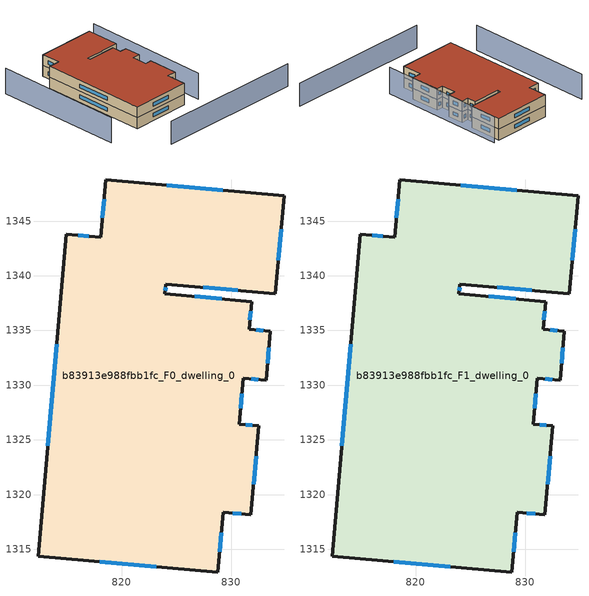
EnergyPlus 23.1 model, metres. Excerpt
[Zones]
b83913e988fbb1fc_F0_dwelling_0
 floor ground (EU_floor_Construction): 834.83,1347.32 834.04,1338.36 824.03,1339.24 823.95,1338.34 831.87,1337.64 831.65,1335.1 833.59,1334.93 833.19,1330.45 831.1,1330.63 830.73,1326.45 832.53,1326.29 831.81,1318.15 829.27,1318.37 828.79,1312.91 812.35,1314.36 814.94,1343.8 818.08,1343.53 818.54,1348.76 z0
 wall outside (EU_wall_Construction): 814.94,1343.8 812.35,1314.36 828.79,1312.91 829.27,1318.37 831.81,1318.15 832.53,1326.29 830.73,1326.45 831.1,1330.63 833.19,1330.45 833.59,1334.93 831.65,1335.1 831.87,1337.64 823.95,1338.34 824.03,1339.24 834.04,1338.36 834.83,1347.32 818.54,1348.76 818.08,1343.53 814.94,1343.8 z0:3
 window (EU_Window_Construction): 814.05,1333.72 813.23,1324.44 / 817,1343.62 816.02,1343.71 / 818.38,1346.97 818.24,1345.32 / 829.25,1347.82 824.12,1348.27 / 834.31,1341.43 834.56,1344.25 / 827.46,1338.94 830.61,1338.66 / 823.98,1338.65 824,1338.93 / 829.16,1337.88 826.66,1338.1 / 831.72,1335.97 831.79,1336.77 / 832.92,1334.99 832.31,1335.04 / 833.33,1331.98 833.45,1333.4 / 831.82,1330.57 832.48,1330.51 / 830.86,1327.88 830.98,1329.2 / 831.91,1326.34 831.35,1326.39 / 832.05,1320.94 832.28,1323.5 / 830.14,1318.3 830.94,1318.22 / 828.95,1314.78 829.1,1316.5 / 817.97,1313.86 823.16,1313.41 z1.03:1.97
b83913e988fbb1fc_F1_dwelling_0
 floor to b83913e988fbb1fc_F0_dwelling_0 (EU_floor_Construction): 834.83,1347.32 834.04,1338.36 824.03,1339.24 823.95,1338.34 831.87,1337.64 831.65,1335.1 833.59,1334.93 833.19,1330.45 831.1,1330.63 830.73,1326.45 832.53,1326.29 831.81,1318.15 829.27,1318.37 828.79,1312.91 812.35,1314.36 814.94,1343.8 818.08,1343.53 818.54,1348.76 z3
 wall outside (EU_wall_Construction): 814.94,1343.8 812.35,1314.36 828.79,1312.91 829.27,1318.37 831.81,1318.15 832.53,1326.29 830.73,1326.45 831.1,1330.63 833.19,1330.45 833.59,1334.93 831.65,1335.1 831.87,1337.64 823.95,1338.34 824.03,1339.24 834.04,1338.36 834.83,1347.32 818.54,1348.76 818.08,1343.53 814.94,1343.8 z3:6
 window (EU_Window_Construction): 814.05,1333.72 813.23,1324.44 / 817,1343.62 816.02,1343.71 / 818.38,1346.97 818.24,1345.32 / 829.25,1347.82 824.12,1348.27 / 834.31,1341.43 834.56,1344.25 / 827.46,1338.94 830.61,1338.66 / 823.98,1338.65 824,1338.93 / 829.16,1337.88 826.66,1338.1 / 831.72,1335.97 831.79,1336.77 / 832.92,1334.99 832.31,1335.04 / 833.33,1331.98 833.45,1333.4 / 831.82,1330.57 832.48,1330.51 / 830.86,1327.88 830.98,1329.2 / 831.91,1326.34 831.35,1326.39 / 832.05,1320.94 832.28,1323.5 / 830.14,1318.3 830.94,1318.22 / 828.95,1314.78 829.1,1316.5 / 817.97,1313.86 823.16,1313.41 z4.03:4.97
 roof outside (EU_roof_Construction): 828.79,1312.91 829.27,1318.37 831.81,1318.15 832.53,1326.29 830.73,1326.45 831.1,1330.63 833.19,1330.45 833.59,1334.93 831.65,1335.1 831.87,1337.64 823.95,1338.34 824.03,1339.24 834.04,1338.36 834.83,1347.32 818.54,1348.76 818.08,1343.53 814.94,1343.8 812.35,1314.36 z6
shading: 811.35,1303 851.84,1298.93 z0:6.4; 833.2,1312.01 836.67,1347.35 z0:7.3; 806.14,1350.38 802.91,1314.97 z0:7
[Building]
EU S2 Campaign: North Axis=0; Terrain=City; Solar Distribution=FullExterior
[Site:Location]
Cape.Town.Intl.AP: Latitude=-33.965; Longitude=18.602; Time Zone=2; Elevation=46
[SizingPeriod:WeatherFileDays]
AnnualSizingPeriod: Begin Month=1; Begin Day of Month=1; End Month=12; End Day of Month=31; Day of Week for Start Day=Monday; Use Weather File Daylight Saving Period=No; Use Weather File Rain and Snow Indicators=No
[MATERIAL]
EU_InternalMass_Material: Roughness=MediumRough; Thickness=0.1; Conductivity=1; Density=1800; Specific Heat=900; Thermal Absorptance=0.9; Solar Absorptance=0.7; Visible Absorptance=0.7
[MATERIAL:NOMASS] Roughness=MediumRough; Thermal Absorptance=0.9; Solar Absorptance=0.7; Visible Absorptance=0.7
Name | Thermal Resistance
EU_wall_NoMass | 0.493876
EU_roof_NoMass | 0.449382
EU_floor_NoMass | 1.25
[WINDOWMATERIAL:SIMPLEGLAZINGSYSTEM]
EU_Window_SimpleGlazing: UFactor=4.4; Solar Heat Gain Coefficient=0.85; Visible Transmittance=0.85
[CONSTRUCTION]
EU_wall_Construction: EU_wall_NoMass
EU_roof_Construction: EU_roof_NoMass
EU_floor_Construction: EU_floor_NoMass
EU_Window_Construction: EU_Window_SimpleGlazing
EU_InternalMass_Construction: EU_InternalMass_Material
[ZONE] Type=1; Multiplier=1; Ceiling Height=autocalculate; Volume=1853.25; Floor Area=autocalculate; Part of Total Floor Area=Yes
b83913e988fbb1fc_F0_dwelling_0; b83913e988fbb1fc_F1_dwelling_0
[INTERNALMASS] Construction=EU_InternalMass_Construction; Surface Area=617.752
Name | Zone or ZoneList
b83913e988fbb1fc_F0_dwelling_0_EU_InternalMass | b83913e988fbb1fc_F0_dwelling_0
b83913e988fbb1fc_F1_dwelling_0_EU_InternalMass | b83913e988fbb1fc_F1_dwelling_0
[OTHEREQUIPMENT] Fuel Type=Electricity; Design Level Calculation Method=Watts/Area; Power per Zone Floor Area=1; Fraction Latent=0; Fraction Radiant=0; Fraction Lost=0; Carbon Dioxide Generation Rate=0; EndUse Subcategory=EU_Step8_InternalGains
Name | Zone or ZoneList or Space or SpaceList | Schedule
EU_Step8_InternalGain_b83913e988fbb1fc_F0_dwelling_0_f000 | b83913e988fbb1fc_F0_dwelling_0 | EU_Step8_GainSchedule_b83913e988fbb1fc_F0_dwelling_0_f000
EU_Step8_InternalGain_b83913e988fbb1fc_F1_dwelling_0_f000 | b83913e988fbb1fc_F1_dwelling_0 | EU_Step8_GainSchedule_b83913e988fbb1fc_F1_dwelling_0_f000
[ZONEVENTILATION:DESIGNFLOWRATE] Schedule=EU_AlwaysOn; Design Flow Rate Calculation Method=AirChanges/Hour; Air Changes per Hour=0.64; Ventilation Type=Natural; Fan Pressure Rise=0; Fan Total Efficiency=1; Constant Term Coefficient=1; Temperature Term Coefficient=0; Velocity Term Coefficient=0; Velocity Squared Term Coefficient=0; Minimum Indoor Temperature=-100; Maximum Indoor Temperature=100; Delta Temperature=-100; Minimum Outdoor Temperature=-100; Maximum Outdoor Temperature=100; Maximum Wind Speed=40
Name | Zone or ZoneList or Space or SpaceList
EU_ConstantAir_b83913e988fbb1fc_F0_dwelling_0 | b83913e988fbb1fc_F0_dwelling_0
EU_ConstantAir_b83913e988fbb1fc_F1_dwelling_0 | b83913e988fbb1fc_F1_dwelling_0
[HVACTEMPLATE:THERMOSTAT] Constant Heating Setpoint=20; Constant Cooling Setpoint=50
EU_HeatOnly_b83913e988fbb1fc_F0_dwelling_0; EU_HeatOnly_b83913e988fbb1fc_F1_dwelling_0
[HVACTEMPLATE:ZONE:IDEALLOADSAIRSYSTEM] System Availability Schedule=EU_AlwaysOn; Maximum Heating Supply Air Temperature=50; Minimum Cooling Supply Air Temperature=13; Maximum Heating Supply Air Humidity Ratio=0.0156; Minimum Cooling Supply Air Humidity Ratio=0.0077; Heating Limit=NoLimit; Cooling Limit=NoLimit; Heating Availability Schedule=EU_AlwaysOn; Cooling Availability Schedule=EU_CoolingOff; Dehumidification Control Type=ConstantSensibleHeatRatio; Cooling Sensible Heat Ratio=0.7; Dehumidification Setpoint=60; Humidification Control Type=None; Humidification Setpoint=30; Outdoor Air Method=None; Outdoor Air Flow Rate per Person=0.00944; Outdoor Air Flow Rate per Zone Floor Area=0; Outdoor Air Flow Rate per Zone=0; Demand Controlled Ventilation Type=None; Outdoor Air Economizer Type=NoEconomizer; Heat Recovery Type=None; Sensible Heat Recovery Effectiveness=0.7; Latent Heat Recovery Effectiveness=0.65
Name | Template Thermostat
b83913e988fbb1fc_F0_dwelling_0 | EU_HeatOnly_b83913e988fbb1fc_F0_dwelling_0
b83913e988fbb1fc_F1_dwelling_0 | EU_HeatOnly_b83913e988fbb1fc_F1_dwelling_0
[SIZING:ZONE] Zone Cooling Design Supply Air Temperature Input Method=SupplyAirTemperature; Zone Cooling Design Supply Air Temperature=13; Zone Heating Design Supply Air Temperature Input Method=SupplyAirTemperature; Zone Heating Design Supply Air Temperature=50; Zone Cooling Design Supply Air Humidity Ratio=0.008; Zone Heating Design Supply Air Humidity Ratio=0.008; Cooling Design Air Flow Method=DesignDay; Cooling Design Air Flow Rate=0; Cooling Minimum Air Flow per Zone Floor Area=0.000762; Cooling Minimum Air Flow=0; Cooling Minimum Air Flow Fraction=0.2; Heating Design Air Flow Method=DesignDay; Heating Design Air Flow Rate=0; Heating Maximum Air Flow per Zone Floor Area=0.002032; Heating Maximum Air Flow=0.141576; Heating Maximum Air Flow Fraction=0.3; Account for Dedicated Outdoor Air System=No; Dedicated Outdoor Air System Control Strategy=NeutralSupplyAir; Dedicated Outdoor Air Low Setpoint Temperature for Design=autosize; Dedicated Outdoor Air High Setpoint Temperature for Design=autosize; Zone Load Sizing Method=Sensible Load Only No Latent Load; Zone Latent Cooling Design Supply Air Humidity Ratio Input Method=HumidityRatioDifference; Zone Cooling Design Supply Air Humidity Ratio Difference=0.005; Zone Latent Heating Design Supply Air Humidity Ratio Input Method=HumidityRatioDifference; Zone Humidification Design Supply Air Humidity Ratio Difference=0.005
b83913e988fbb1fc_F0_dwelling_0; b83913e988fbb1fc_F1_dwelling_0
[SCHEDULE:CONSTANT]
Name | Hourly Value
EU_AlwaysOn | 1
EU_CoolingOff | 0
[SCHEDULE:FILE] Column Number=1; Rows to Skip at Top=0; Number of Hours of Data=8760; Column Separator=Comma; Interpolate to Timestep=No; Minutes per Item=60; Adjust Schedule for Daylight Savings=Yes
Name | File
EU_Step8_GainSchedule_b83913e988fbb1fc_F0_dwelling_0_f000 | ../../schedules/b83913e988fbb1fc/b83913e988fbb1fc_F0_dwelling_0_f000_gain.csv
EU_Step8_GainSchedule_b83913e988fbb1fc_F1_dwelling_0_f000 | ../../schedules/b83913e988fbb1fc/b83913e988fbb1fc_F1_dwelling_0_f000_gain.csv
